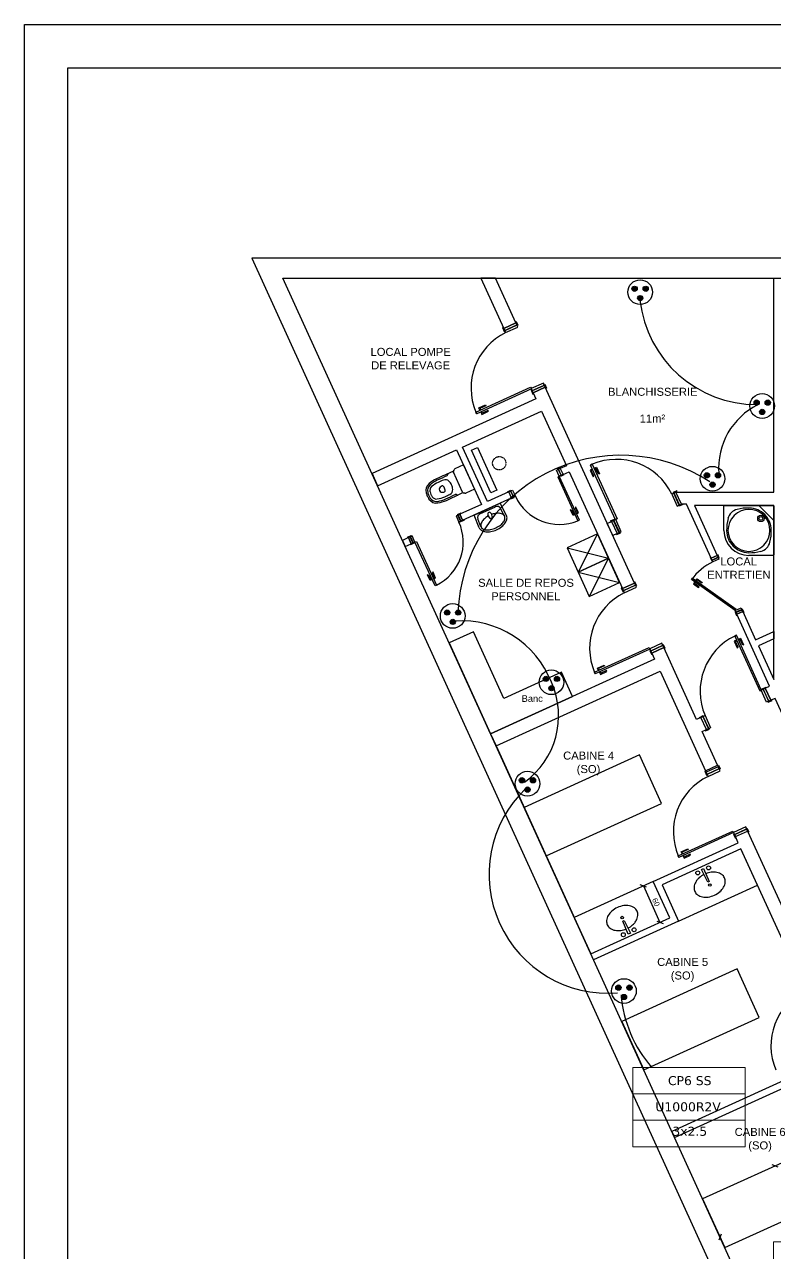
# Model space of a CAD drawing. Header units: millimetres. Extents: x 71819 to 78266, y 23672 to 38445.
# Drawn here: x 72656 to 73781, y 27032 to 28874 of the extents above; entities that cross this region are included whole.
import ezdxf
from ezdxf.enums import TextEntityAlignment as Align

# ---------------------------------------------------------------- set-up
doc = ezdxf.new("R2010")
doc.units = ezdxf.units.MM
doc.linetypes.add('ACAD_ISO03W100', pattern=[30, 12, -18])
doc.linetypes.add('CACHE', pattern=[0.375, 0.25, -0.125])
doc.layers.add('Plan Archi', color=8, linetype='Continuous')
doc.layers.add('prise', color=1, linetype='Continuous')
doc.layers.add('STRUCTURE POUTRES', color=5, linetype='ACAD_ISO03W100', lineweight=20)
doc.styles.get("Standard").update_dxf_attribs({"font": 'arial.ttf'})
doc.styles.add('Verdana', font='verdana.ttf')

# ---------------------------------------------------------------- blocks, each defined once
blk = doc.blocks.new('_OBLIQUE')
at = {"color": 0, "linetype": 'ByBlock'}
blk.add_line((-0.5, -0.5), (0.5, 0.5), dxfattribs=at)
blk = doc.blocks.new('Prise de courant normale')
at = {"layer": 'prise', "linetype": 'Continuous'}
for points in [[(-122, 51, 1), (-44, 51, 1)], [(44, 51, 1), (122, 51, 1)], [(-38, -89, 1), (41, -89, 1)]]:
    blk.add_hatch(color=5, dxfattribs=at).paths.add_polyline_path(points, flags=0)
at = {"layer": 'prise', "color": 1, "linetype": 'Continuous'}
blk.add_circle((0, 0), 185, dxfattribs=at)
at = {"layer": 'prise', "color": 5, "linetype": 'Continuous'}
for centre in [(-83, 51), (83, 51), (1, -89)]:
    blk.add_circle(centre, 39.4, dxfattribs=at)
blk = doc.blocks.new('ETIQ ECL')
at = {"color": 6, "linetype": 'ByBlock'}
blk.add_lwpolyline([(-28.09, 19.8), (28.09, 19.8), (28.09, -19.8), (-28.09, -19.8)], close=True, dxfattribs=at)
at = {"layer": 'STRUCTURE POUTRES', "color": 6, "linetype": 'ByBlock'}
for points in [[(-28.09, 19.8), (28.09, 19.8), (28.09, 6.6), (-28.09, 6.6)], [(-28.09, 6.6), (28.09, 6.6), (28.09, -6.6), (-28.09, -6.6)], [(-28.09, -6.6), (28.09, -6.6), (28.09, -19.8), (-28.09, -19.8)]]:
    blk.add_lwpolyline(points, close=True, dxfattribs=at)
at = {"layer": 'STRUCTURE POUTRES', "color": 6, "linetype": 'ByBlock', "style": 'Verdana'}
for tag, p in [('CIRCUIT', (0.33, 10.99)), ('CABLE', (-0.49, -2.08)), ('SECTION', (0.37, -14.32))]:
    blk.add_attdef(tag, text='', height=4.5, dxfattribs=at).set_placement(p, align=Align.CENTER)

msp = doc.modelspace()

# ---------------------------------------------------------------- linework, layer by layer
msp.add_lwpolyline([(78245.7, 28874), (78245.7, 24883), (72655.7, 24883), (72655.7, 28874)], close=True)
msp.add_lwpolyline([(72720.7, 25264), (72720.7, 28809), (78180.7, 28809), (78180.7, 25264)])
at = {"color": 6, "linetype": 'ByBlock'}
for centre, radius, start, end in [((73753.3, 28480.7), 176.3, 186.3989, 270.1169), ((73801.7, 28209.4), 105.7, 116.0942, 184.439), ((73549.4, 27984.1), 244.3, 56.9136, 177.9461), ((73530.2, 27600.3), 178.2, 133.9145, 274.6622)]:
    msp.add_arc(centre, radius, start, end, dxfattribs=at)
at = {"color": 6}
for centre, radius, start, end in [((73311, 27836), 144.2, 21.255, 93.9668), ((73334, 27838), 122.2, 305.4119, 24.2556), ((73734.7, 27433.6), 185.3, 184.2663, 221.5032)]:
    msp.add_arc(centre, radius, start, end, dxfattribs=at)
at = {"layer": 'Plan Archi'}
for p, q in [((75274.7, 28523.8), (72996.3, 28523.8)), ((72996.3, 28523.8), (74377.7, 25493.3)), ((74397, 25523.3), (73042.8, 28493.9)), ((73042.8, 28493.9), (75244.7, 28493.9)), ((73361.5, 28494.1), (73339.5, 28494.1)), ((73339.5, 28494.1), (73374, 28418.6)), ((73392.2, 28426.9), (73361.5, 28494.1)), ((73778.8, 28173.2), (73778.8, 28494.1)), ((73778.8, 28494.1), (73798.8, 28494.1)), ((73374, 28418.6), (73392.2, 28426.9)), ((73392.2, 28426.9), (73374, 28418.6)), ((73375.3, 28415.6), (73393.5, 28423.9)), ((73393.7, 28423.5), (73375.5, 28415.2)), ((73391.5, 28428.7), (73392.3, 28429.1)), ((73394.1, 28423), (73391.5, 28428.7)), ((73393.5, 28423.9), (73392.2, 28426.9)), ((73392.3, 28429.1), (73394.9, 28423.4)), ((73395, 28420.6), (73393.7, 28423.5)), ((73394.9, 28423.4), (73394.1, 28423)), ((73373, 28420.3), (73372.2, 28419.9)), ((73372.2, 28419.9), (73374.8, 28414.2)), ((73375.6, 28414.6), (73373, 28420.3)), ((73374, 28418.6), (73375.3, 28415.6)), ((73374.8, 28414.2), (73375.6, 28414.6)), ((73375.5, 28415.2), (73376.8, 28412.3)), ((73376.8, 28412.3), (73395, 28420.6)), ((73332.3, 28293.1), (73414.2, 28330.4)), ((73414.2, 28330.4), (73415.3, 28328)), ((73433.3, 28336.6), (73415.1, 28328.3)), ((73416.5, 28325.4), (73434.7, 28333.7)), ((73434.9, 28333.2), (73416.7, 28325)), ((73418, 28322), (73436.2, 28330.3)), ((73436.2, 28330.3), (73418, 28322)), ((73434.7, 28333.7), (73433.3, 28336.6)), ((73436.2, 28330.3), (73433.3, 28336.6)), ((73436.1, 28330.5), (73434.3, 28334.4)), ((73434.4, 28334.6), (73435.3, 28334.9)), ((73437, 28328.9), (73434.4, 28334.6)), ((73435.3, 28334.9), (73437.9, 28329.2)), ((73570, 28036.9), (73436.2, 28330.3)), ((73437.9, 28329.2), (73437, 28328.9)), ((73422.1, 28312.9), (73176.5, 28200.9)), ((73415.3, 28328), (73333.4, 28290.7)), ((73415.1, 28328.3), (73416.5, 28325.4)), ((73415.9, 28326.1), (73415.1, 28325.8)), ((73415.1, 28325.8), (73417.7, 28320.1)), ((73418.5, 28320.4), (73415.9, 28326.1)), ((73416.7, 28325), (73418, 28322)), ((73417.7, 28320.1), (73418.5, 28320.4)), ((73418, 28322), (73422.1, 28312.9)), ((73312.1, 28240.8), (73430.4, 28294.7)), ((73333.4, 28290.7), (73332.3, 28293.1)), ((73332.3, 28293.1), (73333.4, 28290.7)), ((73336.7, 28299.5), (73346.5, 28303.9)), ((73338.3, 28296), (73336.7, 28299.5)), ((73347.1, 28302.7), (73338.3, 28298.7)), ((73338.3, 28298.7), (73339.4, 28296.4)), ((73339.5, 28293.3), (73341.1, 28289.8)), ((73341.6, 28291.6), (73340.5, 28293.8)), ((73341.1, 28289.8), (73350.9, 28294.3)), ((73350.3, 28295.5), (73341.6, 28291.6)), ((73346.5, 28303.9), (73347.1, 28302.7)), ((73350.9, 28294.3), (73350.3, 28295.5)), ((73430.4, 28294.7), (73467.8, 28212.8)), ((73184.7, 28182.7), (73303, 28236.7)), ((73303, 28236.7), (73340.4, 28154.8)), ((73349.5, 28158.9), (73312.1, 28240.8)), ((73325.4, 28235.9), (73334.5, 28240)), ((73334.5, 28240), (73363.5, 28176.3)), ((73354.4, 28172.2), (73325.4, 28235.9)), ((73176.5, 28200.9), (73184.7, 28182.7)), ((73289.7, 28198.6), (73290.6, 28200.9)), ((73312.1, 28173.3), (73298.5, 28203.2)), ((73313.4, 28213.9), (73300.6, 28208.1)), ((73313.4, 28213.9), (73330, 28177.5)), ((73453.1, 28206.2), (73455.7, 28207.3)), ((73457.2, 28197.1), (73453.1, 28206.2)), ((73454.6, 28207.9), (73459.6, 28210.2)), ((73454.9, 28207.1), (73454.6, 28207.9)), ((73460, 28209.4), (73454.9, 28207.1)), ((73455.7, 28207.3), (73459.8, 28198.2)), ((73456.1, 28207.5), (73458.7, 28208.7)), ((73460.2, 28198.4), (73456.1, 28207.5)), ((73467.8, 28212.8), (73458.7, 28208.7)), ((73458.7, 28208.7), (73462.8, 28199.6)), ((73458.7, 28208.7), (73462.8, 28199.6)), ((73464.2, 28200.1), (73459.2, 28197.8)), ((73459.6, 28210.2), (73460, 28209.4)), ((73462.8, 28199.6), (73471.9, 28203.7)), ((73464.6, 28199.4), (73464.2, 28200.1)), ((73471.9, 28203.7), (73471.9, 28203.7)), ((73471.9, 28203.7), (73551.8, 28028.6)), ((73506.8, 28207.6), (73503.3, 28206.1)), ((73503.3, 28206.1), (73507.8, 28196.3)), ((73504.2, 28213.8), (73506.6, 28214.9)), ((73506.6, 28214.9), (73504.2, 28213.8)), ((73541.5, 28131.9), (73504.2, 28213.8)), ((73505.1, 28205.6), (73507.3, 28206.6)), ((73509, 28196.9), (73505.1, 28205.6)), ((73506.6, 28214.9), (73543.9, 28133)), ((73509.5, 28208.9), (73512.9, 28210.4)), ((73512.2, 28208.8), (73509.9, 28207.8)), ((73516.1, 28200.1), (73512.2, 28208.8)), ((73512.9, 28210.4), (73517.4, 28200.7)), ((73517.4, 28200.7), (73516.1, 28200.1)), ((73280, 28181.9), (73281.1, 28182.4)), ((73457.2, 28197.1), (73455.1, 28196.1)), ((73455.1, 28196.1), (73485.1, 28130.3)), ((73462.8, 28199.6), (73457.2, 28197.1)), ((73459.8, 28198.2), (73457.2, 28197.1)), ((73487.3, 28131.2), (73457.2, 28197.1)), ((73462.7, 28199.5), (73459.2, 28198)), ((73459.2, 28197.8), (73459.5, 28197)), ((73459.5, 28197), (73464.6, 28199.4)), ((73507.8, 28196.3), (73509, 28196.9)), ((73283.9, 28173.3), (73285, 28173.8)), ((73302.9, 28169.7), (73305.2, 28168.8)), ((73312.3, 28131), (73385.8, 28164.5)), ((73330, 28177.5), (73317.2, 28171.7)), ((73381.7, 28173.6), (73349.5, 28158.9)), ((73363.5, 28176.3), (73354.4, 28172.2)), ((73379.7, 28173.7), (73384.8, 28176.1)), ((73380, 28173), (73379.7, 28173.7)), ((73385.1, 28175.3), (73380, 28173)), ((73381.7, 28173.6), (73384.3, 28174.8)), ((73385.8, 28164.5), (73381.7, 28173.6)), ((73385.8, 28164.5), (73381.7, 28173.6)), ((73384.3, 28174.8), (73388.4, 28165.7)), ((73389.4, 28166), (73384.3, 28163.7)), ((73384.3, 28163.7), (73384.6, 28162.9)), ((73384.6, 28162.9), (73389.7, 28165.2)), ((73384.7, 28175), (73387.3, 28176.1)), ((73388.8, 28165.9), (73384.7, 28175)), ((73384.8, 28176.1), (73385.1, 28175.3)), ((73388.4, 28165.7), (73385.8, 28164.5)), ((73387.3, 28176.1), (73391.4, 28167)), ((73391.4, 28167), (73388.8, 28165.9)), ((73389.7, 28165.2), (73389.4, 28166)), ((73628.7, 28171.7), (73625.8, 28170.3)), ((73625.8, 28170.3), (73634.1, 28152.1)), ((73633.4, 28175), (73627.7, 28172.4)), ((73627.7, 28172.4), (73628.1, 28171.6)), ((73628.1, 28171.6), (73633.8, 28174.2)), ((73637, 28153.5), (73628.7, 28171.7)), ((73632, 28173.2), (73629.1, 28171.9)), ((73629.1, 28171.9), (73637.4, 28153.7)), ((73640.3, 28155), (73632, 28173.2)), ((73632, 28173.2), (73778.8, 28173.2)), ((73640.3, 28155), (73632, 28173.2)), ((73633.8, 28174.2), (73633.4, 28175)), ((73340.4, 28154.8), (73308.1, 28140.1)), ((73329.6, 28138.9), (73368.5, 28156.6)), ((73338.3, 28140.6), (73361.5, 28151.2)), ((73349.1, 28147.7), (73349.1, 28147.7)), ((73349.1, 28147.7), (73349.1, 28147.7)), ((73349.1, 28147.7), (73349.1, 28147.7)), ((73349.1, 28147.7), (73349.1, 28147.7)), ((73349.1, 28147.7), (73349.1, 28147.7)), ((73349.1, 28147.7), (73349.1, 28147.7)), ((73349.1, 28147.7), (73349.1, 28147.7)), ((73349.1, 28147.7), (73349.1, 28147.7)), ((73349.1, 28147.7), (73349.1, 28147.7)), ((73349.1, 28147.7), (73349.1, 28147.7)), ((73349.1, 28147.7), (73349.1, 28147.7)), ((73349.1, 28147.7), (73349.1, 28147.7)), ((73349.1, 28147.7), (73349.1, 28147.7)), ((73349.1, 28147.7), (73349.1, 28147.7)), ((73349.1, 28147.7), (73349.1, 28147.7)), ((73349.1, 28147.7), (73349.1, 28147.7)), ((73349.1, 28147.7), (73349.1, 28147.7)), ((73349.1, 28147.7), (73349.1, 28147.7)), ((73349.1, 28147.7), (73349.1, 28147.7)), ((73349.1, 28147.7), (73349.1, 28147.7)), ((73349.1, 28147.7), (73349.1, 28147.7)), ((73349.1, 28147.7), (73349.1, 28147.7)), ((73349.1, 28147.7), (73349.1, 28147.7)), ((73349.1, 28147.7), (73349.1, 28147.7)), ((73349.1, 28147.7), (73349.1, 28147.7)), ((73349.1, 28147.7), (73349.1, 28147.7)), ((73349.1, 28147.7), (73349.1, 28147.7)), ((73349.1, 28147.7), (73349.1, 28147.7)), ((73349.1, 28147.7), (73349.1, 28147.7)), ((73349.1, 28147.7), (73349.1, 28147.7)), ((73349.1, 28147.7), (73349.1, 28147.7)), ((73349.1, 28147.7), (73349.1, 28147.7)), ((73349.1, 28147.7), (73349.1, 28147.7)), ((73349.1, 28147.7), (73349.1, 28147.7)), ((73349.1, 28147.7), (73349.1, 28147.7)), ((73349.1, 28147.7), (73349.1, 28147.7)), ((73349.1, 28147.7), (73349.1, 28147.7)), ((73349.1, 28147.7), (73349.1, 28147.7)), ((73349.1, 28147.7), (73349.1, 28147.7)), ((73349.1, 28147.7), (73349.1, 28147.7)), ((73349.1, 28147.7), (73349.1, 28147.7)), ((73349.1, 28147.7), (73349.1, 28147.7)), ((73349.1, 28147.7), (73349.1, 28147.7)), ((73349.1, 28147.7), (73349.1, 28147.7)), ((73349.1, 28147.7), (73349.1, 28147.7)), ((73349.1, 28147.7), (73349.1, 28147.7)), ((73349.1, 28147.7), (73349.1, 28147.7)), ((73349.1, 28147.7), (73349.1, 28147.7)), ((73349.1, 28147.7), (73349.1, 28147.7)), ((73349.1, 28147.7), (73349.1, 28147.7)), ((73349.1, 28147.7), (73349.1, 28147.7)), ((73378.1, 28138.4), (73368.5, 28156.6)), ((73375.3, 28137.2), (73369.3, 28148.6)), ((73473.8, 28146.9), (73474.9, 28147.4)), ((73477.8, 28138.2), (73473.8, 28146.9)), ((73474.9, 28147.4), (73478.5, 28139.6)), ((73482.1, 28150.7), (73481, 28150.2)), ((73481, 28150.2), (73484.5, 28142.4)), ((73486.1, 28142), (73482.1, 28150.7)), ((73634.1, 28152.1), (73637, 28153.5)), ((73636.5, 28153.1), (73642.2, 28155.7)), ((73636.9, 28152.2), (73636.5, 28153.1)), ((73642.6, 28154.8), (73636.9, 28152.2)), ((73637.4, 28153.7), (73640.3, 28155)), ((73648, 28155), (73640.3, 28155)), ((73642.2, 28155.7), (73642.6, 28154.8)), ((73684.9, 28074), (73648, 28155)), ((73778.8, 28153.2), (73659.8, 28153.2)), ((73659.8, 28153.2), (73694, 28078.2)), ((73704, 28115.9), (73704, 28152.8)), ((73704.6, 28153.4), (73778.4, 28153.4)), ((73777.9, 28131.7), (73757.3, 28152.3)), ((73778.8, 27892.2), (73778.8, 28153.2)), ((73779, 28152.8), (73779, 28079)), ((73305.2, 28138.7), (73302.6, 28137.5)), ((73302.6, 28137.5), (73306.7, 28128.4)), ((73309.4, 28141.7), (73304.3, 28139.4)), ((73304.3, 28139.4), (73304.6, 28138.6)), ((73304.6, 28138.6), (73309.7, 28140.9)), ((73309.3, 28129.6), (73305.2, 28138.7)), ((73308.1, 28140.1), (73305.5, 28138.9)), ((73305.5, 28138.9), (73309.7, 28129.8)), ((73306.7, 28128.4), (73309.3, 28129.6)), ((73308.1, 28140.1), (73312.3, 28131)), ((73312.3, 28131), (73308.1, 28140.1)), ((73308.9, 28129.3), (73314, 28131.6)), ((73309.2, 28128.5), (73308.9, 28129.3)), ((73314.3, 28130.8), (73309.2, 28128.5)), ((73309.7, 28140.9), (73309.4, 28141.7)), ((73309.7, 28129.8), (73312.3, 28131)), ((73314, 28131.6), (73314.3, 28130.8)), ((73337.1, 28119.7), (73329.6, 28138.9)), ((73339.8, 28121), (73335.2, 28133)), ((73353.5, 28133.9), (73350, 28139.2)), ((73356.1, 28134.1), (73354.7, 28133.5)), ((73354.9, 28141.4), (73356.6, 28135.3)), ((73480.8, 28139.6), (73477.8, 28138.2)), ((73478.5, 28139.6), (73480.4, 28140.5)), ((73480.4, 28140.5), (73480.8, 28139.6)), ((73484.5, 28142.4), (73482.6, 28141.5)), ((73482.6, 28141.5), (73483, 28140.6)), ((73483, 28140.6), (73486.1, 28142)), ((73485.1, 28130.3), (73487.3, 28131.2)), ((73529.2, 28126.3), (73535.5, 28129.2)), ((73537.5, 28108.1), (73529.2, 28126.3)), ((73539.3, 28132.1), (73533.5, 28129.5)), ((73533.5, 28129.5), (73533.9, 28128.6)), ((73533.9, 28128.6), (73539.6, 28131.2)), ((73538.4, 28130.5), (73535.5, 28129.2)), ((73535.5, 28129.2), (73543.8, 28111)), ((73535.5, 28129.2), (73543.8, 28111)), ((73546.7, 28112.3), (73538.4, 28130.5)), ((73541.8, 28132), (73538.9, 28130.7)), ((73538.9, 28130.7), (73547.2, 28112.5)), ((73539.6, 28131.2), (73539.3, 28132.1)), ((73543.9, 28133), (73541.5, 28131.9)), ((73550.1, 28113.8), (73541.8, 28132)), ((73514.4, 28110.5), (73468.9, 28089.7)), ((73514.4, 28110.5), (73485.5, 28053.3)), ((73531, 28074.1), (73514.4, 28110.5)), ((73531, 28074.1), (73514.4, 28110.5)), ((73543.8, 28111), (73537.5, 28108.1)), ((73542.3, 28110.2), (73548.1, 28112.8)), ((73542.7, 28109.3), (73542.3, 28110.2)), ((73548.4, 28111.9), (73542.7, 28109.3)), ((73543.8, 28111), (73550.1, 28113.8)), ((73544, 28111.1), (73547.9, 28112.8)), ((73547.2, 28112.5), (73550.1, 28113.8)), ((73548.1, 28112.8), (73548.4, 28111.9)), ((73231.2, 28105), (73222.1, 28100.8)), ((73222.1, 28100.8), (73226.2, 28091.8)), ((73226.2, 28091.8), (73235.3, 28095.9)), ((73234.5, 28107.6), (73229.4, 28105.2)), ((73229.4, 28105.2), (73229.8, 28104.5)), ((73229.8, 28104.5), (73234.8, 28106.8)), ((73233.8, 28106.2), (73231.2, 28105)), ((73235.3, 28095.9), (73231.2, 28105)), ((73231.2, 28105), (73235.3, 28095.9)), ((73237.9, 28097.1), (73233.8, 28106.2)), ((73234, 28095.2), (73239.1, 28097.5)), ((73234.4, 28094.4), (73234, 28095.2)), ((73236.7, 28107.5), (73234.1, 28106.4)), ((73234.1, 28106.4), (73238.3, 28097.3)), ((73239.4, 28096.7), (73234.4, 28094.4)), ((73234.8, 28106.8), (73234.5, 28107.6)), ((73235.3, 28095.9), (73240.9, 28098.4)), ((73235.5, 28096), (73238.9, 28097.5)), ((73240.9, 28098.4), (73236.7, 28107.5)), ((73238.3, 28097.3), (73240.9, 28098.4)), ((73239.1, 28097.5), (73239.4, 28096.7)), ((73240.9, 28098.4), (73243, 28099.4)), ((73270.9, 28032.6), (73240.9, 28098.4)), ((73243, 28099.4), (73273, 28033.6)), ((73468.9, 28089.7), (73531, 28074.1)), ((73468.9, 28089.7), (73485.5, 28053.3)), ((73531, 28074.1), (73485.5, 28053.3)), ((73485.5, 28053.3), (73531, 28074.1)), ((73531, 28074.1), (73502.1, 28016.9)), ((73547.6, 28037.7), (73531, 28074.1)), ((73547.6, 28037.7), (73531, 28074.1)), ((73684, 28075.6), (73683.3, 28075.3)), ((73683.3, 28075.3), (73685.6, 28070.2)), ((73686.3, 28070.5), (73684, 28075.6)), ((73694, 28078.2), (73684.9, 28074)), ((73684.9, 28074), (73694, 28078.2)), ((73686.1, 28071.4), (73684.9, 28074)), ((73695.2, 28075.6), (73686.1, 28071.4)), ((73686.2, 28071.1), (73695.3, 28075.2)), ((73687.4, 28068.5), (73686.2, 28071.1)), ((73696.5, 28072.6), (73687.4, 28068.5)), ((73693.4, 28079.9), (73694.1, 28080.2)), ((73695.7, 28074.8), (73693.4, 28079.9)), ((73694, 28078.2), (73695.2, 28075.6)), ((73694.1, 28080.2), (73696.4, 28075.1)), ((73695.3, 28075.2), (73696.5, 28072.6)), ((73696.4, 28075.1), (73695.7, 28074.8)), ((73778.4, 28078.4), (73741.5, 28078.4)), ((73267.9, 28053), (73266.8, 28052.5)), ((73266.8, 28052.5), (73270.3, 28044.7)), ((73271.8, 28044.3), (73267.9, 28053)), ((73485.5, 28053.3), (73547.6, 28037.7)), ((73485.5, 28053.3), (73502.1, 28016.9)), ((73685.6, 28070.2), (73686.3, 28070.5)), ((73259.6, 28049.2), (73260.7, 28049.7)), ((73263.6, 28040.6), (73259.6, 28049.2)), ((73260.7, 28049.7), (73264.3, 28042)), ((73266.6, 28042), (73263.6, 28040.6)), ((73264.3, 28042), (73266.2, 28042.9)), ((73266.2, 28042.9), (73266.6, 28042)), ((73270.3, 28044.7), (73268.4, 28043.8)), ((73268.4, 28043.8), (73268.8, 28042.9)), ((73268.8, 28042.9), (73271.8, 28044.3)), ((73502.1, 28016.9), (73547.6, 28037.7)), ((73551.8, 28028.6), (73570, 28036.9)), ((73570, 28036.9), (73551.8, 28028.6)), ((73553.1, 28025.7), (73571.3, 28033.9)), ((73569.3, 28038.7), (73570.1, 28039.1)), ((73571.9, 28033), (73569.3, 28038.7)), ((73571.3, 28033.9), (73570, 28036.9)), ((73570.1, 28039.1), (73572.7, 28033.4)), ((73655.5, 28042.1), (73656.9, 28044.2)), ((73720.6, 27995.7), (73655.5, 28042.1)), ((73656.9, 28044.2), (73722.1, 27997.7)), ((73660.3, 28038.7), (73658.3, 28035.8)), ((73658.3, 28035.8), (73666.1, 28030.3)), ((73659.8, 28036.2), (73661.2, 28038.1)), ((73666.8, 28031.3), (73659.8, 28036.2)), ((73661.8, 28040.7), (73663.7, 28043.4)), ((73663.8, 28041.9), (73662.6, 28040.1)), ((73663.7, 28043.4), (73671.5, 28037.9)), ((73670.8, 28036.9), (73663.8, 28041.9)), ((73671.5, 28037.9), (73670.8, 28036.9)), ((73273, 28033.6), (73270.9, 28032.6)), ((73550.8, 28030.3), (73550, 28029.9)), ((73550, 28029.9), (73552.6, 28024.2)), ((73553.4, 28024.6), (73550.8, 28030.3)), ((73551.8, 28028.6), (73553.1, 28025.7)), ((73552.6, 28024.2), (73553.4, 28024.6)), ((73571.5, 28033.5), (73553.3, 28025.2)), ((73553.3, 28025.2), (73554.6, 28022.3)), ((73554.6, 28022.3), (73572.8, 28030.6)), ((73572.8, 28030.6), (73571.5, 28033.5)), ((73572.7, 28033.4), (73571.9, 28033)), ((73666.1, 28030.3), (73666.8, 28031.3)), ((73720.6, 27995.7), (73729.7, 27999.8)), ((73722.1, 27997.7), (73720.6, 27995.7)), ((73730.9, 27997.2), (73721.8, 27993.1)), ((73729.7, 27999.8), (73730.9, 27997.2)), ((73730.7, 27998), (73731.4, 27998.4)), ((73733, 27993), (73730.7, 27998)), ((73731.4, 27998.4), (73733.7, 27993.3)), ((73721.8, 27993.1), (73720.6, 27995.7)), ((73723.1, 27990.1), (73720.6, 27995.7)), ((73721.3, 27993.8), (73720.6, 27993.4)), ((73720.6, 27993.4), (73722.9, 27988.4)), ((73723.6, 27988.7), (73721.3, 27993.8)), ((73723.1, 27990.2), (73721.5, 27993.7)), ((73722, 27992.7), (73731.1, 27996.9)), ((73722.9, 27988.4), (73723.6, 27988.7)), ((73723.1, 27990.1), (73732.2, 27994.3)), ((73732.2, 27994.3), (73723.1, 27990.1)), ((73772.3, 27882.3), (73723.1, 27990.1)), ((73731.1, 27996.9), (73732.2, 27994.3)), ((73732.2, 27994.3), (73751.5, 27952)), ((73733.7, 27993.3), (73733, 27993)), ((73328.4, 27964), (73292, 27947.4)), ((73374, 27863.9), (73328.4, 27964)), ((73751.5, 27952), (73778.8, 27964.5)), ((73778.8, 27964.5), (73778.8, 27953.5)), ((73292, 27947.4), (73354.2, 27811)), ((73611.1, 27946.6), (73592.9, 27938.3)), ((73594.2, 27935.4), (73612.4, 27943.7)), ((73612.6, 27943.3), (73594.4, 27935)), ((73612.4, 27943.7), (73611.1, 27946.6)), ((73614, 27940.3), (73611.1, 27946.6)), ((73613.9, 27940.5), (73612.1, 27944.4)), ((73612.2, 27944.6), (73613, 27945)), ((73614.8, 27938.9), (73612.2, 27944.6)), ((73613, 27945), (73615.6, 27939.3)), ((73722.9, 27951.3), (73719.4, 27949.7)), ((73719.4, 27949.7), (73723.9, 27940)), ((73722.7, 27958.6), (73720.3, 27957.5)), ((73720.3, 27957.5), (73722.7, 27958.6)), ((73720.3, 27957.5), (73757.6, 27875.6)), ((73721.2, 27949.3), (73723.4, 27950.3)), ((73725.1, 27940.6), (73721.2, 27949.3)), ((73760, 27876.7), (73722.7, 27958.6)), ((73725.6, 27952.5), (73729, 27954.1)), ((73728.3, 27952.5), (73726, 27951.5)), ((73732.2, 27943.8), (73728.3, 27952.5)), ((73729, 27954.1), (73733.5, 27944.4)), ((73733.5, 27944.4), (73732.2, 27943.8)), ((73778.8, 27953.5), (73755.6, 27942.9)), ((73755.6, 27942.9), (73778.8, 27892.2)), ((73510, 27903.1), (73591.9, 27940.4)), ((73593, 27938), (73511.1, 27900.7)), ((73591.9, 27940.4), (73593, 27938)), ((73592.9, 27938.3), (73594.2, 27935.4)), ((73593.7, 27936.2), (73592.9, 27935.8)), ((73592.9, 27935.8), (73595.5, 27930.1)), ((73596.3, 27930.5), (73593.7, 27936.2)), ((73594.4, 27935), (73595.8, 27932)), ((73595.5, 27930.1), (73596.3, 27930.5)), ((73613.9, 27940.5), (73595.8, 27932)), ((73595.8, 27932), (73614, 27940.3)), ((73595.8, 27932), (73599.9, 27923)), ((73663.1, 27832.5), (73613.9, 27940.5)), ((73615.6, 27939.3), (73614.8, 27938.9)), ((73723.9, 27940), (73725.1, 27940.6)), ((73599.9, 27923), (73354.2, 27811)), ((73514.5, 27909.5), (73524.3, 27913.9)), ((73516.1, 27906), (73514.5, 27909.5)), ((73524.8, 27912.7), (73516.1, 27908.7)), ((73516.1, 27908.7), (73517.1, 27906.4)), ((73528.1, 27905.6), (73519.3, 27901.6)), ((73524.3, 27913.9), (73524.8, 27912.7)), ((73528.6, 27904.3), (73528.1, 27905.6)), ((73362.5, 27792.8), (73608.2, 27904.8)), ((73460.5, 27903.4), (73374, 27863.9)), ((73477.1, 27867), (73460.5, 27903.4)), ((73511.1, 27900.7), (73510, 27903.1)), ((73510, 27903.1), (73511.1, 27900.7)), ((73517.3, 27903.3), (73518.9, 27899.9)), ((73519.3, 27901.6), (73518.3, 27903.9)), ((73518.9, 27899.9), (73528.6, 27904.3)), ((73608.2, 27904.8), (73676.2, 27755.6)), ((73757.6, 27875.6), (73760, 27876.7)), ((73759.7, 27876.6), (73762.6, 27877.9)), ((73768, 27858.4), (73759.7, 27876.6)), ((73761.4, 27878.5), (73767.1, 27881.1)), ((73761.7, 27877.6), (73761.4, 27878.5)), ((73767.4, 27880.2), (73761.7, 27877.6)), ((73762.6, 27877.9), (73770.9, 27859.7)), ((73763, 27878.1), (73766, 27879.4)), ((73771.3, 27859.9), (73763, 27878.1)), ((73766, 27879.4), (73772.3, 27882.3)), ((73766, 27879.4), (73774.3, 27861.2)), ((73774.3, 27861.2), (73766, 27879.4)), ((73767.1, 27881.1), (73767.4, 27880.2)), ((73354.2, 27811), (73477.1, 27867)), ((73774.3, 27861.2), (73768, 27858.4)), ((73770.9, 27859.7), (73768, 27858.4)), ((73775.9, 27861.8), (73770.2, 27859.2)), ((73774.1, 27861.1), (73770.2, 27859.4)), ((73770.2, 27859.2), (73770.5, 27858.3)), ((73770.5, 27858.3), (73776.2, 27860.9)), ((73780.6, 27864.1), (73774.3, 27861.2)), ((73776.2, 27860.9), (73775.9, 27861.8)), ((73915.7, 27567.7), (73780.6, 27864.1)), ((73669.4, 27835.4), (73663.1, 27832.5)), ((73667.2, 27835.6), (73672.9, 27838.2)), ((73667.6, 27834.7), (73667.2, 27835.6)), ((73673.3, 27837.3), (73667.6, 27834.7)), ((73669.4, 27835.4), (73672.4, 27836.7)), ((73677.7, 27817.2), (73669.4, 27835.4)), ((73677.7, 27817.2), (73669.4, 27835.4)), ((73672.4, 27836.7), (73680.7, 27818.5)), ((73672.8, 27836.9), (73675.7, 27838.3)), ((73681.1, 27818.7), (73672.8, 27836.9)), ((73672.9, 27838.2), (73673.3, 27837.3)), ((73675.7, 27838.3), (73684, 27820.1)), ((73671.4, 27814.3), (73677.7, 27817.2)), ((73694.4, 27763.9), (73671.4, 27814.3)), ((73681.7, 27818.8), (73676, 27816.2)), ((73676, 27816.2), (73676.4, 27815.4)), ((73676.4, 27815.4), (73682.1, 27818)), ((73680.7, 27818.5), (73677.7, 27817.2)), ((73684, 27820.1), (73681.1, 27818.7)), ((73682.1, 27818), (73681.7, 27818.8)), ((73354.2, 27811), (73362.5, 27792.8)), ((73362.5, 27792.8), (73478.7, 27538)), ((73577.4, 27779.4), (73404.5, 27700.6)), ((73610.6, 27706.6), (73577.4, 27779.4)), ((73676.2, 27755.6), (73694.4, 27763.9)), ((73695.4, 27761.6), (73677.2, 27753.3)), ((73678.6, 27750.4), (73696.8, 27758.7)), ((73697, 27758.3), (73678.8, 27750)), ((73694.7, 27763.5), (73695.6, 27763.9)), ((73697.3, 27757.8), (73694.7, 27763.5)), ((73696.8, 27758.7), (73695.4, 27761.6)), ((73695.6, 27763.9), (73698.2, 27758.2)), ((73698.3, 27755.4), (73697, 27758.3)), ((73698.2, 27758.2), (73697.3, 27757.8)), ((73676.3, 27755.1), (73675.4, 27754.7)), ((73675.4, 27754.7), (73678, 27749)), ((73678.9, 27749.4), (73676.3, 27755.1)), ((73677.2, 27753.3), (73678.6, 27750.4)), ((73678, 27749), (73678.9, 27749.4)), ((73678.8, 27750), (73680.1, 27747.1)), ((73680.1, 27747.1), (73698.3, 27755.4)), ((73437.7, 27627.8), (73610.6, 27706.6)), ((73404.5, 27700.6), (73437.7, 27627.8)), ((73736.6, 27671.4), (73718.4, 27663.1)), ((73719.7, 27660.1), (73737.9, 27668.4)), ((73738.1, 27668), (73719.9, 27659.7)), ((73737.9, 27668.4), (73736.6, 27671.4)), ((73739.4, 27665.1), (73736.6, 27671.4)), ((73739.4, 27665.2), (73737.6, 27669.1)), ((73737.7, 27669.3), (73738.5, 27669.7)), ((73740.3, 27663.6), (73737.7, 27669.3)), ((73738.5, 27669.7), (73741.1, 27664)), ((73598, 27589.6), (73725.4, 27647.7)), ((73635.5, 27627.8), (73717.4, 27665.2)), ((73718.5, 27662.8), (73636.6, 27625.4)), ((73717.4, 27665.2), (73718.5, 27662.8)), ((73718.4, 27663.1), (73719.7, 27660.1)), ((73719.2, 27660.9), (73718.4, 27660.5)), ((73718.4, 27660.5), (73721, 27654.8)), ((73721.8, 27655.2), (73719.2, 27660.9)), ((73719.9, 27659.7), (73721.2, 27656.8)), ((73721, 27654.8), (73721.8, 27655.2)), ((73721.2, 27656.8), (73739.4, 27665.1)), ((73721.2, 27656.8), (73739.4, 27665.1)), ((73725.4, 27647.7), (73721.2, 27656.8)), ((73739.4, 27665.1), (73841.6, 27440.9)), ((73741.1, 27664), (73740.3, 27663.6)), ((73729.5, 27638.6), (73611.2, 27584.7)), ((73729.5, 27638.6), (73611.2, 27584.7)), ((73640, 27634.2), (73649.7, 27638.7)), ((73641.6, 27630.8), (73640, 27634.2)), ((73650.3, 27637.4), (73641.6, 27633.4)), ((73641.6, 27633.4), (73642.6, 27631.2)), ((73644.4, 27624.6), (73654.1, 27629.1)), ((73653.5, 27630.3), (73644.8, 27626.3)), ((73649.7, 27638.7), (73650.3, 27637.4)), ((73654.1, 27629.1), (73653.5, 27630.3)), ((73823.4, 27432.6), (73729.5, 27638.6)), ((73754.4, 27584), (73729.5, 27638.6)), ((73636.6, 27625.4), (73635.5, 27627.8)), ((73635.5, 27627.8), (73636.6, 27625.4)), ((73642.8, 27628.1), (73644.4, 27624.6)), ((73644.8, 27626.3), (73643.8, 27628.6)), ((73670.3, 27607.4), (73673.6, 27609)), ((73679.7, 27588.7), (73670.3, 27607.4)), ((73673.6, 27609), (73681.8, 27589.7)), ((73598, 27589.6), (73479.7, 27535.7)), ((73583.2, 27582.9), (73608.1, 27528.3)), ((73622.9, 27535), (73598, 27589.6)), ((73622.9, 27535), (73598, 27589.6)), ((73611.2, 27584.7), (73636.1, 27530.1)), ((73611.2, 27584.7), (73636.1, 27530.1)), ((73636.1, 27530.1), (73754.4, 27584)), ((73681.8, 27589.7), (73679.7, 27588.7)), ((73479.7, 27535.7), (73504.6, 27481.1)), ((73504.6, 27481.1), (73622.9, 27535)), ((73504.6, 27481.1), (73622.9, 27535)), ((73636.1, 27530.1), (73508.7, 27472)), ((73552.3, 27530), (73554.5, 27531)), ((73560.5, 27510.7), (73552.3, 27530)), ((73554.5, 27531), (73563.9, 27512.3)), ((73563.9, 27512.3), (73560.5, 27510.7)), ((73508.7, 27472), (73504.6, 27481.1)), ((73723.6, 27458.7), (73550.7, 27379.9)), ((73756.8, 27385.9), (73723.6, 27458.7)), ((73550.7, 27379.9), (73583.9, 27307.1)), ((73583.9, 27307.1), (73756.8, 27385.9)), ((73871.6, 27327), (73625.9, 27215)), ((73630.1, 27205.9), (73875.7, 27317.9)), ((73625.9, 27215), (73630.1, 27205.9)), ((73844.9, 27192.5), (73672.1, 27113.7)), ((73672.1, 27113.7), (73705.2, 27040.9)), ((73705.2, 27040.9), (73878.1, 27119.7))]:
    msp.add_line(p, q, dxfattribs=at)
for points in [[(73544.3, 27550.6, 0.071197), (73536, 27545.2, 0.082712), (73530.6, 27538.7, 0.106776), (73528.1, 27531, 0.13351), (73529.2, 27524.5, 0.13351), (73533.4, 27519.5, 0.106776), (73540.9, 27516.4, 0.082712), (73549.4, 27516.3, 0.058785), (73557.2, 27518.4, 0.071197)], [(73569.5, 27526.8, 0.032116), (73572.5, 27531, 0.106776), (73574.9, 27538.7, 0.13351), (73573.8, 27545.1, 0.13351), (73569.7, 27550.1, 0.106776), (73562.2, 27553.3, 0.082712), (73553.7, 27553.4, 0.071197), (73544.3, 27550.6, 0.070987)], [(73560.1, 27519.7, 0.060691), (73567.1, 27524.4, 0.072937), (73569.6, 27526.8, 0.11634)]]:
    msp.add_lwpolyline(points, format="xyb", dxfattribs=at)
at = {"layer": 'Plan Archi', "linetype": 'CACHE', "ltscale": 0.5}
msp.add_circle((73367.2, 28216.5), 10, dxfattribs=at)
at = {"layer": 'Plan Archi'}
for centre, radius in [((73759.3, 28133.7), 4.75), ((73759.3, 28133.7), 2.75), ((73680.9, 27609.9), 2.96), ((73664.8, 27602.5), 2.96), ((73682.8, 27584.3), 1.97), ((73551.3, 27535.4), 1.97), ((73569.3, 27517.2), 2.96), ((73553.2, 27509.8), 2.96)]:
    msp.add_circle(centre, radius, dxfattribs=at)
for centre, radius, start, end in [((73417.4, 28329.2), 92.5, 116.0202, 202.9844), ((73542.7, 28129.8), 92.5, 26.0202, 112.9844), ((73507.6, 27695.6), 550, 112.3698, 115.2155), ((73300.8, 28204.2), 2.5, 130.7212, 204.506), ((73298.5, 28206.9), 1, 310.7212, 349.5688), ((73301.4, 28206.3), 1.9, 114.506, 169.5688), ((73270.5, 28175.7), 13.4, 129.0455, 195.6898), ((73270.5, 28175.7), 11, 129.0455, 195.6898), ((73296.7, 28143.4), 55, 115.2155, 129.0455), ((73270.5, 28175.7), 7.4, 129.0455, 195.6898), ((73296.7, 28143.4), 52.6, 115.2155, 129.0455), ((73296.7, 28143.4), 49, 115.2155, 129.0455), ((73507.6, 27695.6), 547.6, 113.5696, 115.2155), ((73507.6, 27695.6), 544, 114.3412, 115.2155), ((73281.9, 28177.6), 4.7, 114.506, 204.506), ((73282, 28180.6), 2, 34.2212, 114.506), ((73286.5, 28184.4), 7.5, 44.49, 114.3412), ((73268.7, 28171.6), 18, 24.506, 34.2212), ((73287.9, 28199.3), 2, 293.5696, 339.506), ((73277.6, 28175.6), 20, 24.506, 44.49), ((73277.6, 28175.6), 20, 4.522, 24.506), ((73289.4, 28181), 33, 195.6898, 204.506), ((73289.4, 28181), 33, 204.506, 213.3222), ((73289.4, 28181), 30.6, 195.6898, 204.506), ((73289.4, 28181), 30.6, 204.506, 213.3222), ((73273, 28170.2), 13.4, 213.3222, 279.9665), ((73289.4, 28181), 27, 195.6898, 204.506), ((73273, 28170.2), 11, 213.3222, 279.9665), ((73289.4, 28181), 27, 204.506, 213.3222), ((73273, 28170.2), 7.4, 213.3222, 279.9665), ((73265.8, 28211.2), 49, 279.9665, 293.7966), ((73265.8, 28211.2), 52.6, 279.9665, 293.7966), ((73281.9, 28177.6), 4.7, 204.506, 294.506), ((73284.2, 28175.7), 2, 294.506, 14.7909), ((73268.7, 28171.6), 18, 14.7909, 24.506), ((73066.1, 28664.1), 544, 293.7966, 294.6708), ((73066.1, 28664.1), 547.6, 293.7966, 295.4424), ((73066.1, 28664.1), 550, 293.7966, 296.6422), ((73290, 28176.6), 7.5, 294.6708, 4.522), ((73302.2, 28167.8), 2, 69.506, 115.4424), ((73314.4, 28174.4), 2.5, 204.506, 278.2908), ((73314.9, 28170.9), 1, 59.4433, 98.2908), ((73316.4, 28173.4), 1.9, 239.4433, 294.506), ((73457.2, 28197.1), 72.3, 204.506, 292.6456), ((73265.8, 28211.2), 55, 279.9665, 293.7966), ((73349.1, 28147.7), 0.00001, 114.506, 204.506), ((73349.1, 28147.7), 0.00001, 24.506, 114.506), ((73349.1, 28147.7), 0.00001, 294.506, 24.506), ((73349.1, 28147.7), 0.00001, 204.506, 294.506), ((73349.1, 28147.7), 0.00001, 114.506, 204.506), ((73349.1, 28147.7), 0.00001, 204.506, 294.506), ((73349.1, 28147.7), 0.00001, 294.506, 24.506), ((73349.1, 28147.7), 0.00001, 24.506, 114.506), ((73349.1, 28147.7), 0.00001, 114.506, 204.506), ((73349.1, 28147.7), 0.00001, 24.506, 114.506), ((73349.1, 28147.7), 0.00001, 294.506, 24.506), ((73349.1, 28147.7), 0.00001, 114.506, 204.506), ((73349.1, 28147.7), 0.00001, 204.506, 294.506), ((73349.1, 28147.7), 0.00001, 294.506, 24.506), ((73349.1, 28147.7), 0.00001, 24.506, 114.506), ((73349.1, 28147.7), 0.00001, 114.506, 204.506), ((73349.1, 28147.7), 0.00001, 204.506, 294.506), ((73349.1, 28147.7), 0.00001, 204.506, 294.506), ((73349.1, 28147.7), 0.00001, 177.0402, 294.506), ((73349.1, 28147.7), 0.00001, 114.506, 177.0402), ((73349.1, 28147.7), 0.00001, 177.0402, 294.506), ((73349.1, 28147.7), 0.00001, 114.506, 177.0402), ((73349.1, 28147.7), 0.00001, 114.506, 177.0402), ((73349.1, 28147.7), 0.00001, 114.506, 177.0402), ((73349.1, 28147.7), 0.00001, 357.0402, 114.506), ((73349.1, 28147.7), 0.00001, 294.506, 357.0402), ((73349.1, 28147.7), 0.00001, 357.0402, 114.506), ((73349.1, 28147.7), 0.00001, 294.506, 357.0402), ((73349.1, 28147.7), 0.00001, 357.0402, 114.506), ((73349.1, 28147.7), 0.00001, 177.0402, 294.506), ((73349.1, 28147.7), 0.00001, 114.506, 177.0402), ((73349.1, 28147.7), 0.00001, 357.0402, 114.506), ((73349.1, 28147.7), 0.00001, 294.506, 357.0402), ((73349.1, 28147.7), 0.00003, 357.0402, 114.506), ((73349.1, 28147.7), 0.00003, 357.0402, 114.506), ((73349.1, 28147.7), 0.00003, 294.506, 357.0402), ((73349.1, 28147.7), 0.00003, 177.0402, 294.506), ((73349.1, 28147.7), 0.00003, 114.506, 177.0402), ((73364, 28145.8), 6, 27.6694, 114.506), ((73704.6, 28152.8), 0.6, 90, 180), ((73741.5, 28115.9), 31.5, 45, 225), ((73728.1, 28129.2), 18.6, 103.8674, 166.1326), ((73740.8, 28077.9), 71.5, 88.9663, 103.8674), ((73741.5, 28115.9), 33.5, 45, 88.9663), ((73757.7, 28152.8), 0.6, 90, 225), ((73778.4, 28152.8), 0.6, 360, 90), ((73778.4, 28152.8), 0.6, 360, 90), ((73240.9, 28098.4), 72.3, 296.3664, 24.506), ((73340.7, 28135.2), 6, 114.506, 201.3426), ((73352.8, 28121.7), 13.6, 145.4066, 169.8195), ((73360, 28116.8), 22.3, 128.4293, 145.4066), ((73367.5, 28107.2), 34.5, 118.4662, 128.4293), ((73352.5, 28140.3), 2.66, 24.506, 204.506), ((73354.3, 28134.4), 1, 212.7341, 294.506), ((73367.5, 28107.2), 34.5, 100.5827, 110.5758), ((73355.6, 28135), 1, 294.506, 15.7569), ((73365.3, 28119.2), 22.3, 83.6055, 100.5827), ((73366.3, 28127.9), 13.6, 59.1926, 83.6055), ((73355.2, 28141.3), 22.3, 308.4293, 325.4066), ((73355.2, 28141.3), 25.3, 308.4293, 325.4066), ((73370.5, 28134.9), 5.33, 24.506, 59.1926), ((73362.4, 28136.4), 13.6, 325.4066, 349.8195), ((73370.5, 28134.9), 5.33, 349.8195, 24.506), ((73362.4, 28136.4), 16.6, 325.4066, 349.8195), ((73370.5, 28134.9), 8.33, 349.8195, 24.506), ((73779.5, 28116.6), 71.5, 166.1326, 181.0337), ((73741.5, 28115.9), 31.5, 225, 45), ((73741.5, 28115.9), 33.5, 1.0337, 45), ((73778.4, 28132.1), 0.6, 225, 360), ((73344.7, 28123.2), 8.33, 204.506, 239.1926), ((73344.7, 28123.2), 5.33, 169.8195, 204.506), ((73344.7, 28123.2), 5.33, 204.506, 239.1926), ((73348.9, 28130.2), 16.6, 239.1926, 263.6055), ((73348.9, 28130.2), 13.6, 239.1926, 263.6055), ((73349.9, 28138.9), 25.3, 263.6055, 280.5827), ((73349.9, 28138.9), 22.3, 263.6055, 280.5827), ((73347.6, 28150.9), 34.5, 280.5827, 294.506), ((73347.6, 28150.9), 37.5, 280.5827, 294.506), ((73347.6, 28150.9), 34.5, 294.506, 308.4293), ((73347.6, 28150.9), 37.5, 294.506, 308.4293), ((73741.5, 28115.9), 37.5, 180, 270), ((73741.5, 28115.9), 33.5, 181.0334, 225), ((73703.5, 28115.2), 71.5, 346.1326, 1.0337), ((73741.5, 28115.9), 33.5, 225, 268.9663), ((73754.8, 28102.5), 18.6, 283.8674, 346.1326), ((73742.2, 28153.9), 71.5, 268.9663, 283.8674), ((73778.4, 28079), 0.6, 270, 360), ((73720.6, 27995.7), 80, 114.506, 144.506), ((73595.2, 27939.2), 92.5, 116.0202, 202.9844), ((73760.8, 27874.4), 92.5, 116.0276, 202.9919), ((73720.7, 27664), 92.5, 116.0202, 202.9844), ((73695.5, 27568.2), 39.6, 141.4117, 148.7696), ((73673.9, 27585.6), 11.8, 125.0362, 141.7225), ((73689.9, 27569.1), 34.7, 117.1914, 131.0838), ((73689.9, 27569.1), 34.7, 98.5044, 111.9614), ((73688.6, 27577.9), 25.8, 79.5913, 98.5044), ((73689.8, 27584.4), 19.2, 55.2123, 79.5913), ((73693.6, 27590), 12.4, 24.7941, 55.2123), ((73693.6, 27590), 12.4, 354.3758, 24.7941), ((73671.6, 27579.8), 12.4, 174.3758, 204.7941), ((73678.3, 27579.1), 19.2, 149.9968, 174.3758), ((73671.6, 27579.8), 12.4, 204.7941, 235.2123), ((73675.3, 27600.6), 34.7, 294.7941, 311.0838), ((73681.1, 27593.9), 25.8, 311.0838, 329.9968), ((73686.9, 27590.6), 19.2, 329.9968, 354.3758), ((73675.4, 27585.3), 19.2, 235.2123, 259.5913), ((73676.6, 27591.8), 25.8, 259.5913, 278.5044), ((73675.3, 27600.6), 34.7, 278.5044, 294.7941), ((73866.9, 27343.2), 92.5, 116.0202, 202.9844)]:
    msp.add_arc(centre, radius, start, end, dxfattribs=at)

# ---------------------------------------------------------------- block references
at = {"xscale": 0.1, "yscale": 0.1, "zscale": 0.1}
for p in [(73578.4, 28472.9), (73761.3, 28302.3), (73686.8, 28193.3), (73297.4, 27987.6), (73445.4, 27888.2), (73409.5, 27736.2), (73554.1, 27425.4)]:
    msp.add_blockref('Prise de courant normale', p, dxfattribs=at)
at = {"layer": 'Plan Archi', "xscale": 7.000000000000001, "yscale": 7.000000000000001, "zscale": 7.000000000000001}
for p, rotation in [((73583.2, 27582.9), 114.5060159975072), ((73608.1, 27528.3), 294.5060159975072)]:
    msp.add_blockref('_OBLIQUE', p, dxfattribs=dict(at, rotation=rotation))
at = {"layer": 'Plan Archi', "color": 6}
for p, xscale, yscale, zscale, rotation in [((73780.8, 27163.3), 7, 7, 7, 114.5060159975755), ((73698.2, 27056.4), 7.000000000000001, 7.000000000000001, 7.000000000000001, 204.5060159975797)]:
    msp.add_blockref('_OBLIQUE', p, dxfattribs=dict(at, xscale=xscale, yscale=yscale, zscale=zscale, rotation=rotation))
at = {"layer": 'STRUCTURE POUTRES', "color": 6, "linetype": 'ByBlock', "xscale": 3, "yscale": 3, "zscale": 3}
for p, values in [((73651.7, 27251.4), {'SECTION': '3x2.5', 'CABLE': 'U1000R2V', 'CIRCUIT': 'CP6 SS'}), ((73862.4, 26990.1), {'SECTION': '3x2.5', 'CABLE': 'U1000R2V', 'CIRCUIT': 'CP5 SS'})]:
    msp.add_blockref('ETIQ ECL', p, dxfattribs=at).add_auto_attribs(values)

# ---------------------------------------------------------------- texts
at = {"layer": 'Plan Archi', "linetype": 'ByBlock'}
for s, p in [('LOCAL POMPE', (73174.3, 28377.4)), ('DE RELEVAGE', (73175.2, 28357.2)), ('BLANCHISSERIE', (73530.3, 28317.6)), ('11m²', (73577.7, 28277.5)), ('LOCAL', (73698.6, 28063.3)), ('ENTRETIEN', (73678.9, 28043.3)), ('SALLE DE REPOS', (73335.6, 28031.3)), ('PERSONNEL', (73355.2, 28011.1)), ('CABINE 4', (73463, 27772.3)), ('(SO)', (73483.3, 27752.1)), ('CABINE 5', (73603.9, 27463)), ('(SO)', (73624.3, 27442.7)), ('CABINE 6', (73720.1, 27208.2)), ('(SO)', (73740.5, 27188))]:
    msp.add_text(s, height=12, rotation=360, dxfattribs=at).set_placement(p)
at = {"layer": 'Plan Archi'}
msp.add_text('Banc', height=10, dxfattribs=at).set_placement((73416.6, 27863.8), align=Align.MIDDLE_CENTER)
at = {"layer": 'Plan Archi', "insert": (73602.1, 27558.5), "char_height": 8, "attachment_point": 5, "rotation": 294.506}
msp.add_mtext('\\A1;60', dxfattribs=at)

doc.saveas('drawing.dxf')
